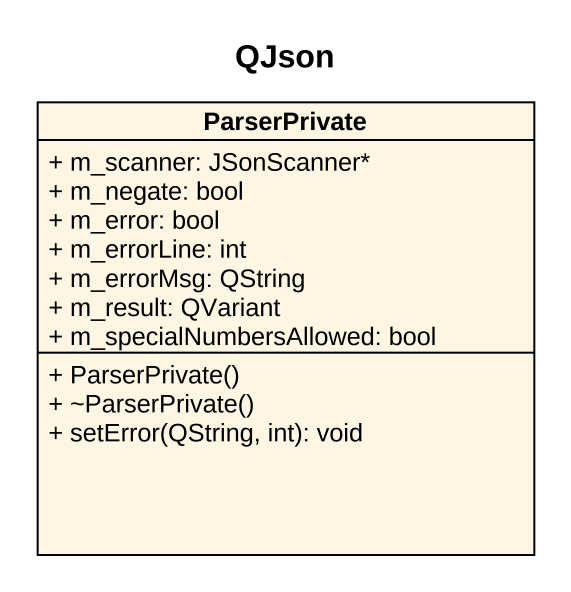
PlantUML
@startuml
title QJson
hide circle
hide empty members
skinparam classAttributeIconSize 0
class ParserPrivate {
  + m_scanner: JSonScanner*
  + m_negate: bool
  + m_error: bool
  + m_errorLine: int
  + m_errorMsg: QString
  + m_result: QVariant
  + m_specialNumbersAllowed: bool
  + ParserPrivate()
  + ~ParserPrivate()
  + setError(QString, int): void
}
@enduml
